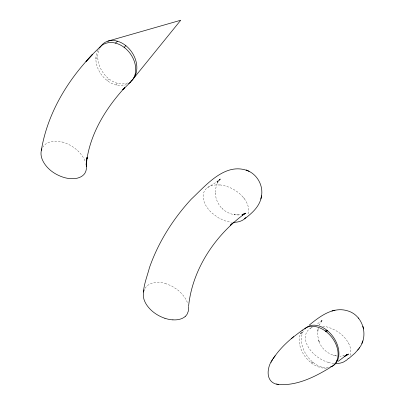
<?xml version="1.0" encoding="UTF-8"?>
<svg xmlns="http://www.w3.org/2000/svg" width="405" height="405" viewBox="0 0 405 405"><rect width="100%" height="100%" fill="white"/><g stroke="black" fill="none" stroke-linecap="round" stroke-linejoin="round"><path stroke-width="0.3" stroke-dasharray="2.02 1.52" d="M317.738 330.885L317.682 331.184L318.127 328.597L317.662 335.613L319.368 342.514L318.497 340.094C320.785 347.915 327.554 354.173 335.553 355.787L333.113 355.144L333.371 355.215M318.067 328.906L318.37 327.812M319.459 324.643L319.277 325.048L322.238 320.188L321.216 321.418L322.633 319.859L316.781 324.415M207.694 187.495L214.64 183.232L220.32 179.106L217.141 181.688L220.578 178.524L217.419 182.974L217.834 182.139L216.847 184.336L215.587 188.958L215.288 193.651L215.283 193.15C215.622 199.017 218.138 204.636 222.294 208.798L222.016 208.514C227.124 213.324 234.46 216.002 241.431 214.534M116.088 85.015L117.212 83.233M42.621 147.374L44.687 144.874A22.543 15.056 25.1 0 1 48.367 142.55A21.085 14.084 25.1 0 1 62.259 142.028M107.416 80.752L108.748 78.757M145.025 288.289L146.61 286.355A22.837 15.253 25.1 0 1 150.037 283.991L150.837 283.632A21.111 14.099 25.1 0 1 165.068 283.328M218.614 180.924L217.703 182.068L220.578 178.524M95.853 59.003L97.752 56.67M97.949 50.134L97.696 50.428A23.303 17.85 53.7 0 0 102.612 76.175A23.303 17.85 53.7 0 0 126.38 84.599M98.202 49.845L98.455 49.557M310.377 328.328L312.417 327.154M343.592 355.904L344.139 355.772L339.876 356.213M238.672 214.949L234.009 214.716L234.662 214.756M219.89 185.009L216.69 184.908A21.495 14.357 25.1 0 0 204.444 190.892C202.449 194.506 202.875 198.936 204.429 202.627A29.55 19.734 25.1 0 0 207.684 208.307L208.676 209.582A29.302 19.567 25.1 0 0 211.734 212.843L218.32 217.763L224.881 220.765A21.404 14.291 25.1 0 0 231.392 222.188M322.734 326.212L326.096 326.8M335.284 355.722L336.98 355.99M62.259 142.044C72.379 144.833 81.699 152.148 85.526 162.101M165.068 283.343L171.517 285.9L177.355 289.666A28.714 19.177 25.1 0 1 181.369 293.331A30.081 20.088 25.1 0 1 187.743 303.522M328.475 362.445C322.451 360.698 316.968 357.25 312.635 352.735A30.071 20.083 25.1 0 1 308.068 346.655L307.795 346.164A29.342 19.597 25.1 0 1 306.58 343.556C305.167 339.998 304.707 335.76 306.58 332.277A21.298 14.221 25.1 0 1 312.68 327.189M243.364 197.392L244.372 198.663M348.335 342.671L348.619 343.192M328.328 367.537A23.303 16.165 55.3 0 1 306.6 355.266A23.303 16.165 55.3 0 1 303.578 330.769M326.101 326.714A25.869 17.273 25.1 0 1 348.189 342.686M348.563 343.197A25.869 17.278 25.1 0 1 349.561 356.506M333.872 363.457A21.298 14.226 25.1 0 1 328.475 362.465M219.864 184.888A25.581 17.086 25.1 0 1 243.268 197.422M244.261 198.693A25.748 17.197 25.1 0 1 247.668 214.817M127.671 82.944A23.303 17.658 56.5 0 1 104.617 74.697A23.303 17.658 56.5 0 1 99.296 48.995M301.431 331.963A23.338 16.483 51.6 0 0 311.83 363.305A23.333 16.478 51.6 0 0 328.171 367.861M300.505 333.791L302.864 332.095L300.505 333.791M312.776 362.126C308.332 363.412 314.822 363.614 312.807 362.151"/><path stroke-width="0.61" d="M100.83 46.236C71.153 74.105 47.744 110.423 41.209 151.1C40.657 154.037 41.219 157.074 42.363 159.798C46.352 168.814 55.227 174.955 64.496 177.613A23.713 15.835 25.1 0 0 70.019 178.62L75.214 178.549A21.025 14.038 25.1 0 0 84.888 173.264C87.839 168.505 85.754 162.562 87.126 157.398L86.397 164.334M244.59 218.816C252.016 213.258 259.813 206.347 261.382 196.698C263.579 186.447 257.909 175.319 248.381 170.991C225.367 161.549 206.11 185.323 191.256 199.179C173.046 218.973 158.345 242.2 149.455 267.649C146.98 277.233 142.641 287.084 143.431 297.159C144.256 301.771 146.904 305.851 150.123 309.162A26.578 17.749 25.1 0 0 154.3 312.792A25.561 17.071 25.1 0 0 164.941 318.315M188.568 306.423C192.279 269.133 215.419 234.778 245.47 213.167L242.134 215.111L245.825 213.232L243.04 214.21M87.126 157.398L86.984 158.76C91.348 131.655 106.561 107.487 124.846 87.52L122.73 89.824L130.795 81.845M261.574 195.772L260.871 199.037M143.481 292.04L144.241 289.722M358.946 348.442C369.051 336.094 363.093 315.075 347.424 310.792C333.123 306.372 319.859 316.361 309.476 324.947M41.386 150.311L41.897 148.792M361.832 343.486L362.819 340.904M337.593 360.334L337.406 360.744M336.682 361.063L336.864 360.652A23.338 16.483 51.6 0 0 325.529 331.158A23.333 16.478 51.6 0 0 302.641 330.369M274.079 357.316C265.877 366.874 264.303 385.094 281.404 384.684C298.87 384.882 315.176 376.655 329.761 367.796M134.885 76.317L134.647 76.753M271.067 362.359L271.416 361.721M271.917 360.815L272.666 359.534M273.213 358.643C278.341 350.654 285.1 343.83 292.364 337.775M274.671 356.456L275.117 355.803M348.553 358.693L354.866 353.226L358.228 349.393M357.731 350.072L359.458 347.748M133.361 78.686L180.721 20.25L107.877 41.143M245.941 217.49L244.149 219.186A22.422 14.975 25.1 0 1 239.335 221.56A21.404 14.291 25.1 0 1 233.488 222.304M115.486 43.117L117.394 41.188M124.158 47.38L125.859 45.664M232.293 223.439L230.202 225.388L233.69 222.163M338.251 361.321L346.002 355.408L344.255 356.542L348.558 354.061L345.637 355.529L347.627 354.527M292.845 337.385L302.732 329.893M291.387 338.59L293.63 336.727M346.538 355.079L347.343 354.734L345.187 355.55L345.86 355.312M331.984 310.969L334.95 310.205M172.915 319.869L171.831 319.788A23.622 15.775 25.1 0 1 166.085 318.659L164.941 318.305M276.61 383.955L277.202 384.087M277.906 384.239L278.493 384.365M249.075 171.315L246.174 170.029L246.868 170.343M358.268 317.955L358.506 318.214M362.91 326.298L363.584 328.956M86.052 163.868L86.478 166.48M188.517 306.985L188.345 311.07L187.216 314.002A21.313 14.236 25.1 0 1 185.161 316.492M304.783 329.128A23.303 16.165 55.3 0 1 333.568 337.431A23.303 16.165 55.3 0 1 330.566 367.006M348.239 358.486A24.001 16.028 25.1 0 1 346.528 360.202L343.627 361.989A21.298 14.226 25.1 0 1 334.94 363.523M185.196 316.518A21.384 14.281 25.1 0 1 172.91 319.844M100.298 47.091A23.303 17.658 56.5 0 1 129.296 48.929A23.303 17.658 56.5 0 1 130.856 81.157M99.078 48.18A23.303 17.85 53.7 0 1 129.013 52.012A23.303 17.85 53.7 0 1 128.582 83.516M336.879 360.663A23.328 16.478 51.6 0 1 329.837 367.386M92.644 54.25L86.057 61.383L92.644 54.25M327.012 330.323C322.466 331.639 329.103 331.776 327.043 330.348"/></g></svg>
